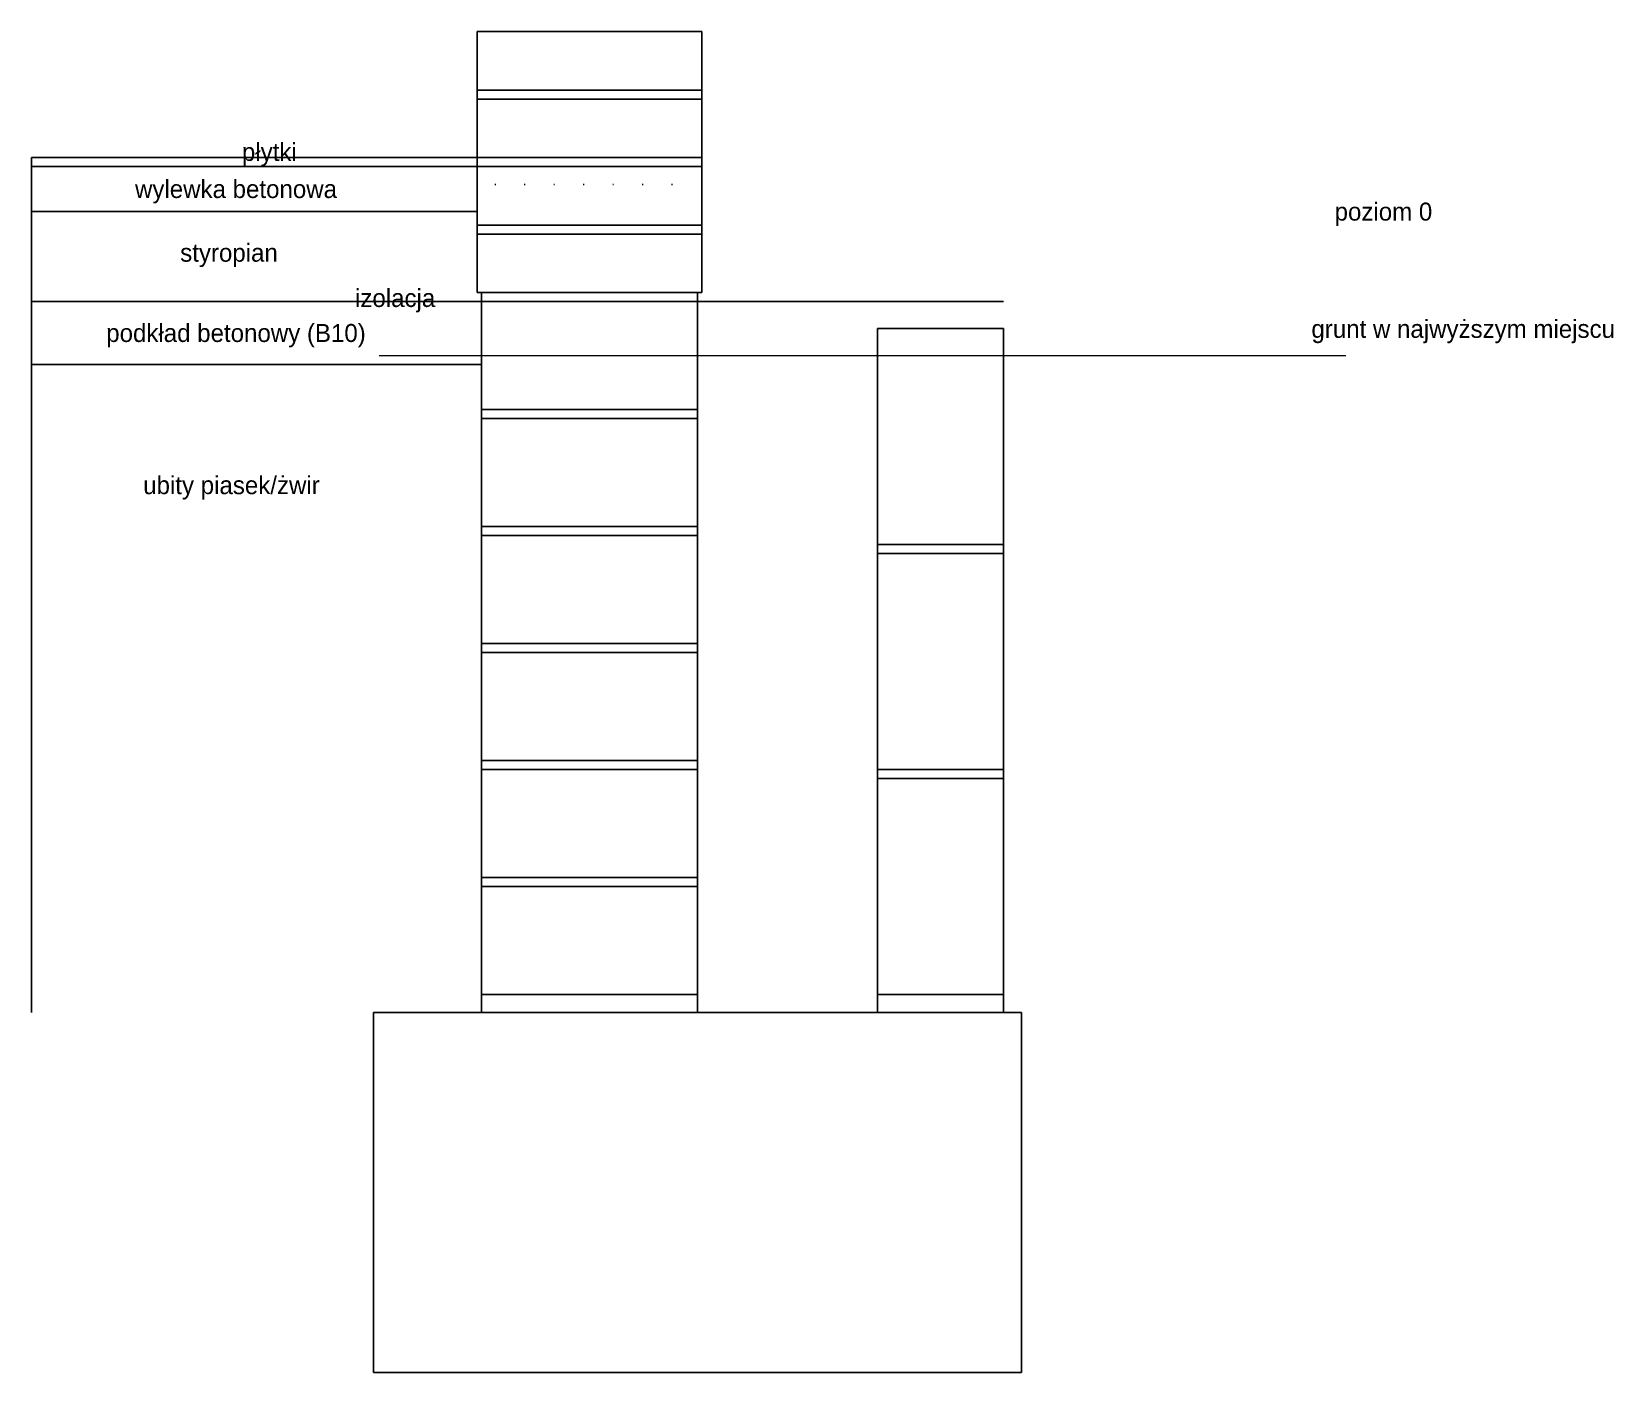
# Model space of a CAD drawing. Extents: x -38 to 138, y -130 to 19.
import ezdxf

# ---------------------------------------------------------------- set-up
doc = ezdxf.new("R2010")
doc.units = 0
doc.linetypes.add('DIVIDEX2', pattern=[63.5, 25.4, -12.7, 0, -12.7, 0, -12.7])
doc.linetypes.add('DOT2', pattern=[3.175, 0, -3.175])
doc.layers.get('0').update_dxf_attribs({"linetype": 'CONTINUOUS', "lineweight": 25})
doc.layers.add('Wymiary', color=2, linetype='CONTINUOUS', lineweight=0)

msp = doc.modelspace()

# ---------------------------------------------------------------- linework, layer by layer
for p, q in [((11.5, 19), (36.5, 19)), ((11.5, 19), (11.5, -10)), ((36.5, 19), (36.5, -10)), ((11.5, 12.5), (36.5, 12.5)), ((11.5, 11.5), (36.5, 11.5)), ((11.5, 5), (-38, 5)), ((-38, 5), (-38, -90)), ((11.5, 4), (-38, 4)), ((11.5, 5), (36.5, 5)), ((11.5, 4), (36.5, 4)), ((11.5, -1), (-38, -1)), ((11.5, -2.5), (36.5, -2.5)), ((11.5, -3.5), (36.5, -3.5)), ((36.5, -10), (11.5, -10)), ((12, -10), (12, -90)), ((36, -10), (12, -10)), ((36, -10), (36, -90)), ((70, -11), (-38, -11)), ((12, -11), (35, -11)), ((12, -11), (36, -11)), ((70, -14), (56, -14)), ((56, -14), (56, -38)), ((70, -38), (70, -14)), ((12, -18), (-38, -18)), ((36, -23), (12, -23)), ((36, -23), (12, -23)), ((36, -24), (12, -24)), ((12, -24), (36, -24)), ((12, -36), (36, -36)), ((12, -36), (36, -36)), ((36, -37), (12, -37)), ((36, -37), (12, -37)), ((56, -39), (56, -38)), ((56, -38), (70, -38)), ((56, -38), (70, -38)), ((70, -38), (70, -39)), ((70, -39), (56, -39)), ((56, -39), (56, -63)), ((70, -39), (56, -39)), ((70, -63), (70, -39)), ((12, -49), (36, -49)), ((12, -49), (36, -49)), ((36, -50), (12, -50)), ((36, -50), (12, -50)), ((12, -62), (36, -62)), ((12, -62), (36, -62)), ((36, -63), (12, -63)), ((36, -63), (12, -63)), ((56, -64), (56, -63)), ((56, -63), (70, -63)), ((56, -63), (70, -63)), ((70, -63), (70, -64)), ((70, -64), (56, -64)), ((56, -64), (56, -88)), ((70, -64), (56, -64)), ((70, -88), (70, -64)), ((12, -75), (36, -75)), ((12, -75), (36, -75)), ((36, -76), (12, -76)), ((36, -76), (12, -76)), ((12, -88), (36, -88)), ((12, -88), (36, -88)), ((56, -90), (56, -88)), ((56, -88), (70, -88)), ((56, -88), (70, -88)), ((70, -88), (70, -90)), ((0, -90), (72, -90)), ((0, -130), (0, -90)), ((40, -90), (10, -90)), ((70, -90), (56, -90)), ((72, -90), (72, -130)), ((72, -130), (0, -130))]:
    msp.add_line(p, q)
at = {"linetype": 'DOT2'}
msp.add_line((36.5, 2), (11.5, 2), dxfattribs=at)
at = {"linetype": 'DIVIDEX2'}
msp.add_line((-38, -10), (-38, -90), dxfattribs=at)
at = {"layer": 'Wymiary'}
msp.add_line((0.62, -17), (108.06, -17), dxfattribs=at)

# ---------------------------------------------------------------- texts
at = {"layer": 'Wymiary', "char_height": 2, "width": 100, "attachment_point": 1}
for s, insert in [('płytki', (-14.63, 6.63)), ('wylewka\\~betonowa', (-26.51, 2.51)), ('poziom\\~0', (106.81, 0)), ('styropian', (-21.49, -4.57)), ('izolacja', (-2.06, -9.6)), ('podkład\\~betonowy\\~(B10)', (-29.71, -13.49)), ('grunt\\~w\\~najwyższym\\~miejscu', (104.23, -13.03)), ('ubity\\~piasek/żwir', (-25.6, -30.4))]:
    msp.add_mtext(s, dxfattribs=dict(at, insert=insert))

doc.saveas('drawing.dxf')
